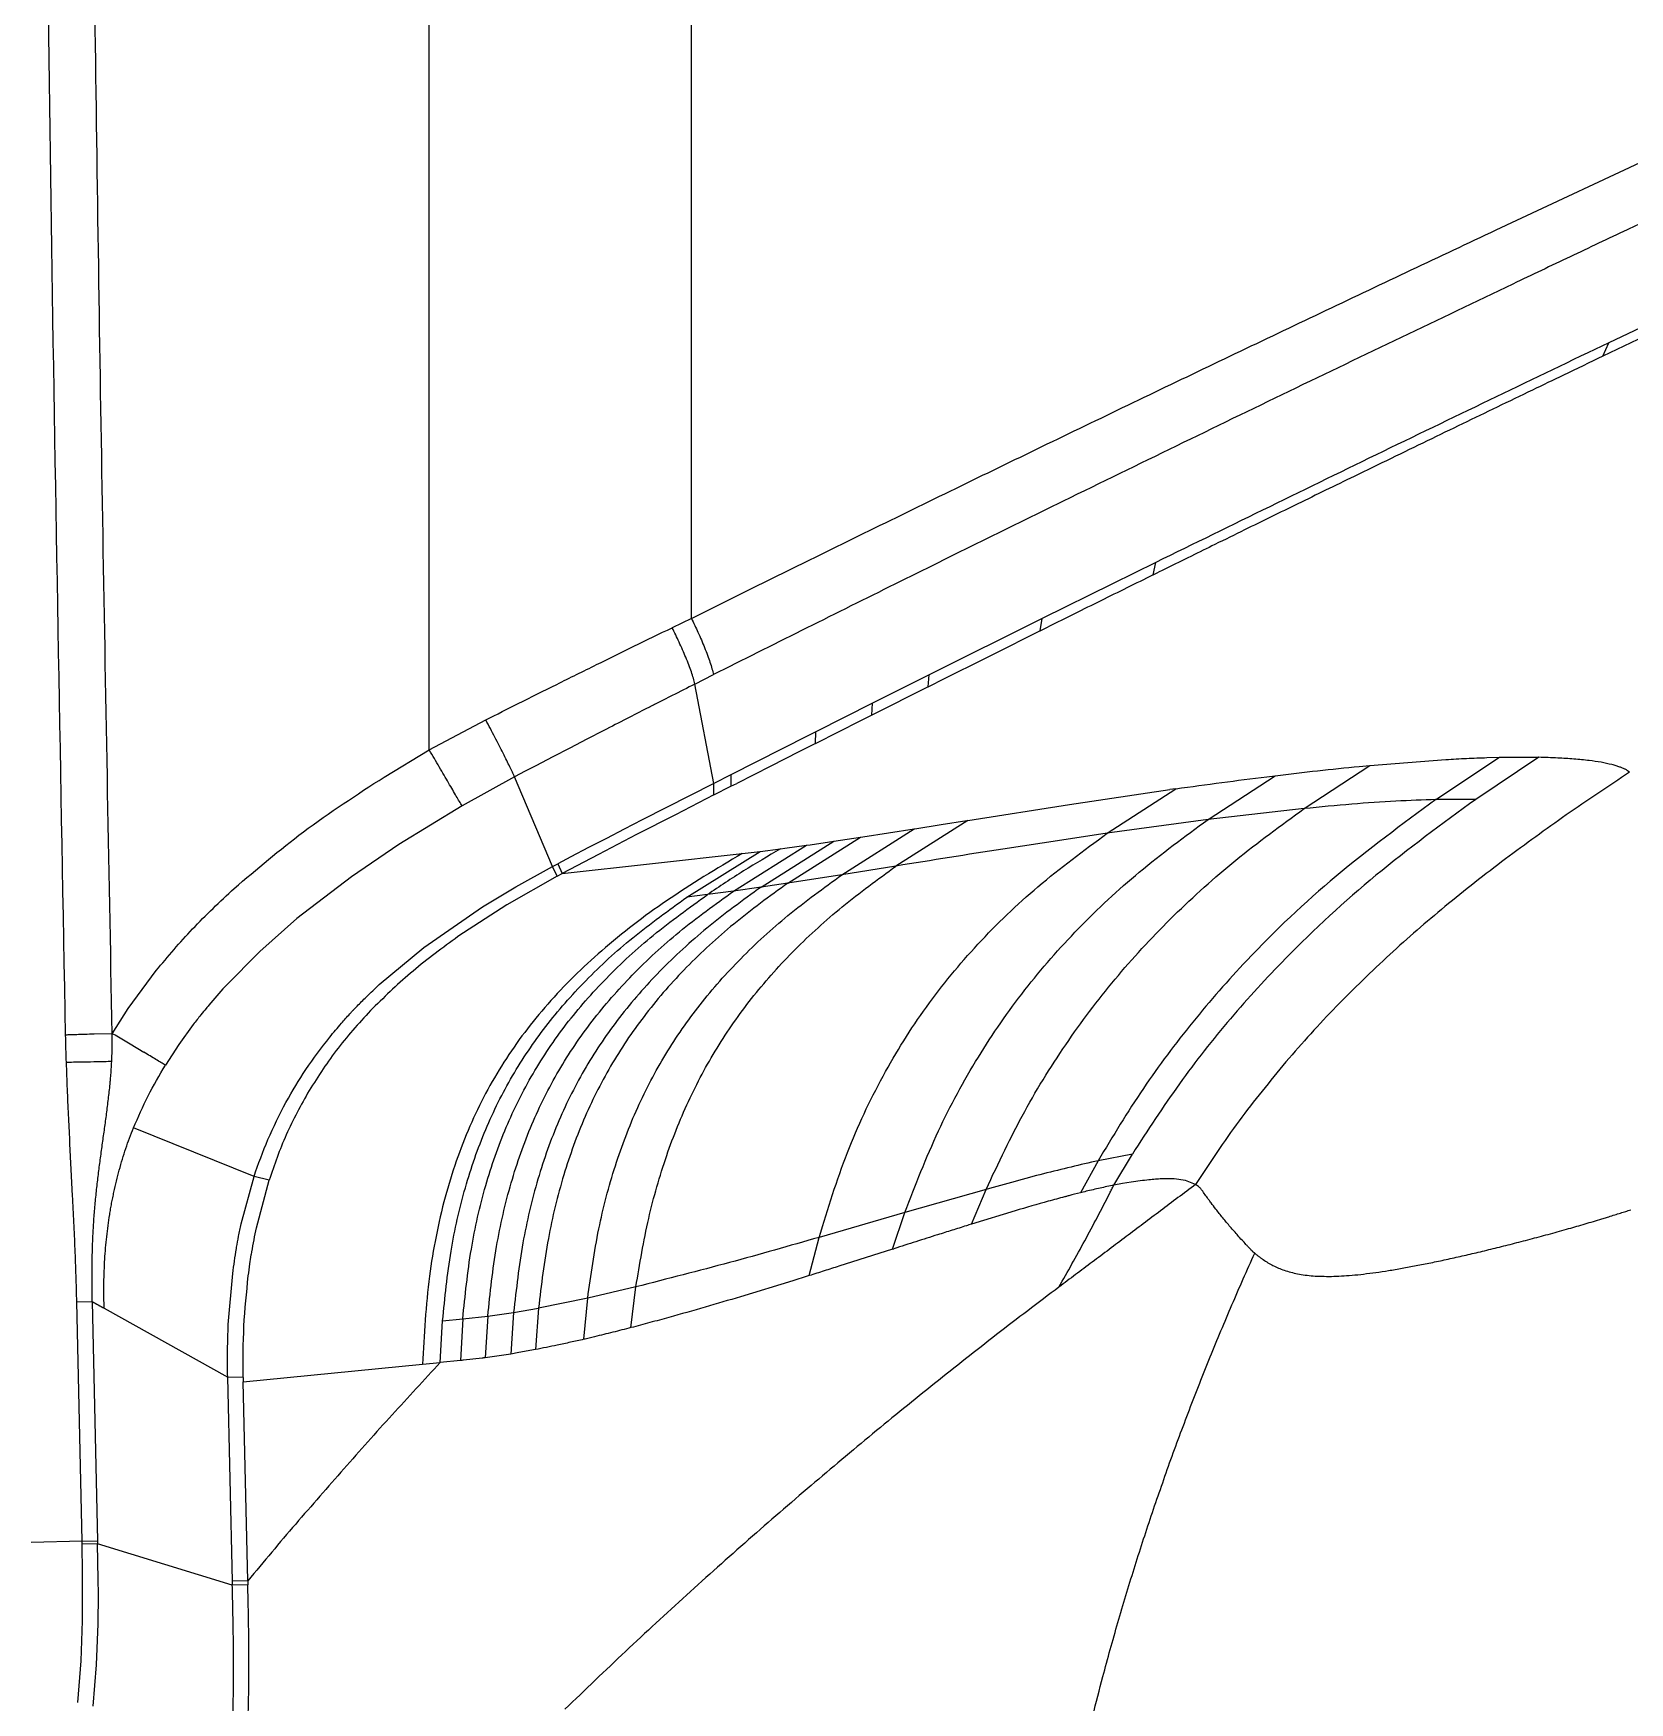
# Model space of a CAD drawing. Extents: x -51 to 27, y -13 to 136.
# Drawn here: x -44.68 to -38.61, y 31.91 to 38.26 of the extents above; entities that cross this region are included whole.
import ezdxf

# ---------------------------------------------------------------- set-up
doc = ezdxf.new("R2010")
doc.units = 0
doc.header["$MEASUREMENT"] = 0
doc.layers.add('GEOMETRY', color=2, linetype='Continuous', lineweight=25)

# ---------------------------------------------------------------- blocks, each defined once
blk = doc.blocks.new('2026 MONTERREY-BLOOM')
at = {"layer": 'GEOMETRY'}
for p, q in [((-31.4946, -48.1822), (-31.4946, -40.9534)), ((-30.4976, -47.6821), (-30.4976, -42.0821)), ((-27.4359, -46.2043), (-26.5785, -45.8033)), ((-26.1996, -46.2497), (-27.0071, -46.6337)), ((-26.2051, -46.2919), (-27.0296, -46.6849)), ((-27.0296, -46.6849), (-27.0071, -46.6337)), ((-30.2712, -47.5699), (-30.0464, -47.4591)), ((-28.7303, -47.4693), (-28.8954, -47.5507)), ((-28.7404, -47.5166), (-28.7303, -47.4693)), ((-28.8954, -47.5507), (-29.1631, -47.683)), ((-28.7404, -47.5166), (-28.72, -47.5065)), ((-30.4976, -47.6821), (-30.2712, -47.5699)), ((-30.4976, -47.6821), (-30.5707, -47.7175)), ((-29.163, -47.6832), (-29.5926, -47.8972)), ((-29.1703, -47.7294), (-29.163, -47.6832)), ((-29.1703, -47.7294), (-29.3525, -47.8202)), ((-29.1702, -47.7294), (-29.1401, -47.7144)), ((-29.3525, -47.8202), (-29.5665, -47.9272)), ((-30.4127, -48.3101), (-30.4841, -47.9318)), ((-30.484, -47.9318), (-30.4136, -47.8962)), ((-29.5927, -47.897), (-29.8083, -48.005)), ((-29.597, -47.9424), (-29.5927, -47.897)), ((-29.597, -47.9424), (-29.5665, -47.9272)), ((-29.8083, -48.005), (-30.0238, -48.1134)), ((-29.597, -47.9424), (-29.8111, -48.0499)), ((-29.8111, -48.0499), (-29.8083, -48.005)), ((-31.4946, -48.1822), (-31.2796, -48.068)), ((-29.8111, -48.0499), (-29.9825, -48.1364)), ((-30.8307, -48.1086), (-30.8954, -48.1419)), ((-30.054, -48.1286), (-30.3474, -48.2771)), ((-30.0238, -48.1134), (-30.054, -48.1286)), ((-30.0251, -48.1579), (-30.0238, -48.1134)), ((-31.6665, -48.2856), (-31.4946, -48.1822)), ((-30.9602, -48.1754), (-31.0248, -48.209)), ((-30.8954, -48.1419), (-30.9602, -48.1754)), ((-30.0886, -48.19), (-30.1954, -48.2441)), ((-30.0251, -48.1579), (-30.0886, -48.19)), ((-30.0251, -48.1579), (-29.9825, -48.1364)), ((-31.0895, -48.2427), (-31.1299, -48.2638)), ((-31.0248, -48.209), (-31.0895, -48.2427)), ((-30.1954, -48.2441), (-30.3249, -48.3099)), ((-28.1666, -48.4058), (-27.9167, -48.2415)), ((-27.9568, -48.2453), (-27.9167, -48.2415)), ((-27.9168, -48.2414), (-27.6271, -48.2189)), ((-27.6645, -48.3717), (-27.4224, -48.2106)), ((-27.2734, -48.2107), (-27.5131, -48.3706)), ((-27.4709, -48.2118), (-27.4224, -48.2106)), ((-27.4225, -48.2105), (-27.3227, -48.2099)), ((-27.3227, -48.2099), (-27.2734, -48.2107)), ((-31.1702, -48.2849), (-31.3702, -48.3958)), ((-31.1299, -48.2638), (-31.1702, -48.2849)), ((-31.0263, -48.6263), (-31.1702, -48.2849)), ((-30.4127, -48.3101), (-30.6845, -48.4489)), ((-30.3475, -48.277), (-30.4127, -48.3101)), ((-30.4115, -48.354), (-30.4127, -48.3101)), ((-30.4115, -48.354), (-30.3469, -48.321)), ((-30.3474, -48.2771), (-30.3469, -48.321)), ((-30.3469, -48.321), (-30.3249, -48.3099)), ((-28.5318, -48.4474), (-28.2763, -48.2807)), ((-28.3087, -48.2846), (-28.2763, -48.2807)), ((-30.4115, -48.354), (-30.5584, -48.429)), ((-29.0587, -48.39), (-28.6776, -48.3337)), ((-28.9156, -48.4997), (-28.6542, -48.3304)), ((-28.6542, -48.3304), (-28.6775, -48.3337)), ((-27.5131, -48.3706), (-27.6647, -48.3713)), ((-31.3702, -48.3958), (-31.6102, -48.5422)), ((-30.6845, -48.4489), (-30.7527, -48.4838)), ((-30.5584, -48.429), (-30.7058, -48.5048)), ((-29.4463, -48.4505), (-29.0587, -48.39)), ((-28.5318, -48.4474), (-28.9156, -48.4997)), ((-28.1666, -48.4058), (-28.5319, -48.4473)), ((-30.7058, -48.5048), (-30.8514, -48.5801)), ((-30.7527, -48.4838), (-30.8208, -48.5189)), ((-29.9248, -48.6571), (-29.6497, -48.4827)), ((-29.8535, -48.5144), (-29.8451, -48.5131)), ((-29.8451, -48.5131), (-29.6497, -48.4827)), ((-29.4463, -48.4506), (-29.7192, -48.6243)), ((-29.6497, -48.4827), (-29.6468, -48.4822)), ((-29.6468, -48.4822), (-29.5475, -48.4665)), ((-29.5475, -48.4665), (-29.4489, -48.451)), ((-29.4489, -48.451), (-29.4463, -48.4506)), ((-31.6102, -48.5422), (-31.791, -48.6649)), ((-30.8888, -48.5542), (-30.9565, -48.5895)), ((-30.8208, -48.5189), (-30.8888, -48.5542)), ((-30.6457, -48.6147), (-30.3048, -48.5769)), ((-30.5144, -48.7423), (-30.2364, -48.5688)), ((-30.3371, -48.7194), (-30.0593, -48.545)), ((-30.3048, -48.5769), (-30.2364, -48.5688)), ((-30.2364, -48.5688), (-30.1582, -48.5588)), ((-30.2325, -48.7044), (-29.955, -48.5298)), ((-30.1582, -48.5588), (-30.1422, -48.5566)), ((-30.1422, -48.5566), (-30.0593, -48.545)), ((-30.1304, -48.6891), (-29.8535, -48.5144)), ((-30.0593, -48.545), (-30.0453, -48.543)), ((-30.0453, -48.543), (-29.955, -48.5298)), ((-29.955, -48.5298), (-29.8535, -48.5144)), ((-31.165, -48.7031), (-31.0263, -48.6263)), ((-31.0263, -48.6263), (-31.0058, -48.6155)), ((-31.0079, -48.6623), (-31.0263, -48.6263)), ((-30.9565, -48.5895), (-31.0058, -48.6155)), ((-31.0058, -48.6155), (-30.9895, -48.6525)), ((-30.8514, -48.5801), (-30.9895, -48.6525)), ((-30.9895, -48.6524), (-30.6457, -48.6147)), ((-29.7192, -48.6243), (-29.9248, -48.6571)), ((-31.791, -48.6649), (-31.9982, -48.8242)), ((-31.2925, -48.7797), (-31.165, -48.7031)), ((-31.0079, -48.6623), (-31.1998, -48.7716)), ((-31.0079, -48.6623), (-30.9895, -48.6525)), ((-30.1304, -48.6891), (-30.2325, -48.7044)), ((-29.9248, -48.6571), (-30.1304, -48.6891)), ((-30.4362, -48.7326), (-30.5144, -48.7423)), ((-30.3371, -48.7194), (-30.4362, -48.7326)), ((-30.2325, -48.7044), (-30.3371, -48.7194)), ((-31.9982, -48.8242), (-32.1393, -48.9488)), ((-31.516, -48.9338), (-31.2925, -48.7797)), ((-31.1998, -48.7716), (-31.3855, -48.8926)), ((-32.1394, -48.9488), (-32.2718, -49.0829)), ((-31.6849, -49.075), (-31.516, -48.9338)), ((-32.6404, -49.1667), (-32.5339, -49.0221)), ((-32.7011, -49.2623), (-32.6404, -49.1667)), ((-32.7011, -49.2623), (-32.7695, -49.2639)), ((-32.7013, -49.3152), (-32.7011, -49.2623)), ((-32.7011, -49.2623), (-32.6961, -49.2636)), ((-32.6961, -49.2636), (-32.6904, -49.2668)), ((-32.6904, -49.2668), (-32.6332, -49.3011)), ((-32.3926, -49.2272), (-32.4476, -49.3031)), ((-32.7029, -49.3679), (-32.7013, -49.3152)), ((-32.6332, -49.3011), (-32.5807, -49.3325)), ((-32.4476, -49.3031), (-32.4988, -49.3816)), ((-32.8711, -49.4855), (-32.8755, -49.3714)), ((-32.1616, -49.8056), (-32.6202, -49.6204)), ((-32.8567, -49.7787), (-32.8617, -49.6809)), ((-28.8198, -49.7201), (-28.9501, -49.7453)), ((-28.8903, -49.8384), (-28.8198, -49.7201)), ((-32.8516, -49.879), (-32.8567, -49.7787)), ((-28.9501, -49.7453), (-29.0175, -49.8671)), ((-32.2104, -49.9859), (-32.1616, -49.8056)), ((-32.1045, -49.8197), (-32.1616, -49.8056)), ((-32.1525, -50.0005), (-32.1045, -49.8197)), ((-28.8577, -49.8324), (-28.8904, -49.8384)), ((-28.8242, -49.8269), (-28.8577, -49.8324)), ((-28.6613, -49.8148), (-28.708, -49.8145)), ((-28.6178, -49.8209), (-28.6613, -49.8148)), ((-28.5794, -49.8356), (-28.6178, -49.8209)), ((-29.3765, -49.8542), (-29.6854, -49.9425)), ((-29.4321, -49.9866), (-29.3765, -49.8542)), ((-29.6854, -49.9425), (-30.0117, -50.0368)), ((-29.7322, -50.0817), (-29.6854, -49.9425)), ((-29.266, -49.9359), (-29.4321, -49.9866)), ((-30.0491, -50.1823), (-30.0117, -50.0368)), ((-29.7322, -50.0817), (-29.9361, -50.1466)), ((-29.7322, -50.0817), (-29.7268, -50.08)), ((-32.2593, -50.3689), (-32.2426, -50.1741)), ((-30.7085, -50.2251), (-30.892, -50.2678)), ((-30.7273, -50.3804), (-30.7085, -50.2251)), ((-30.112, -50.2019), (-30.3101, -50.2626)), ((-32.836, -50.2826), (-32.7771, -50.2813)), ((-32.816, -51.1927), (-32.836, -50.2826)), ((-32.7771, -50.2813), (-32.757, -51.1914)), ((-30.892, -50.2678), (-31.079, -50.306)), ((-30.9069, -50.4247), (-30.892, -50.2678)), ((-32.7317, -50.3066), (-32.2618, -50.5686)), ((-31.4527, -50.513), (-31.4442, -50.3547)), ((-31.4442, -50.3547), (-31.3675, -50.3471)), ((-31.3675, -50.3471), (-31.3763, -50.5053)), ((-31.3674, -50.3471), (-31.2723, -50.3366)), ((-31.2723, -50.3366), (-31.2818, -50.4949)), ((-31.2723, -50.3366), (-31.1737, -50.3224)), ((-31.1737, -50.3224), (-31.1842, -50.4806)), ((-31.1737, -50.3224), (-31.079, -50.306)), ((-31.079, -50.306), (-31.0907, -50.4639)), ((-31.1842, -50.4806), (-31.2818, -50.4949)), ((-31.1534, -50.4754), (-31.1842, -50.4806)), ((-31.0907, -50.4639), (-31.1534, -50.4754)), ((-32.2026, -50.5864), (-31.5209, -50.5197)), ((-31.5209, -50.5197), (-31.4527, -50.513)), ((-31.3763, -50.5053), (-31.4527, -50.513)), ((-31.2937, -50.4964), (-31.3647, -50.5041)), ((-32.2619, -50.5686), (-32.2446, -51.3444)), ((-32.2029, -50.5703), (-32.2619, -50.5686)), ((-32.2029, -50.5703), (-32.2026, -50.5864)), ((-32.1857, -51.3431), (-32.2026, -50.5864)), ((-32.8159, -51.1927), (-33.0095, -51.1972)), ((-32.816, -51.1927), (-32.757, -51.1914)), ((-32.8156, -51.2044), (-32.8159, -51.1927)), ((-32.7567, -51.2031), (-32.8156, -51.2044)), ((-32.8148, -51.2402), (-32.8156, -51.2044)), ((-32.8141, -51.2761), (-32.8148, -51.2402)), ((-32.757, -51.1914), (-32.7567, -51.2031)), ((-32.7541, -51.3382), (-32.7567, -51.2031)), ((-32.8137, -51.4956), (-32.8141, -51.2761)), ((-32.7537, -51.3938), (-32.7541, -51.3382)), ((-32.1856, -51.3431), (-32.2445, -51.3444)), ((-32.2445, -51.3444), (-32.2442, -51.3595)), ((-32.1853, -51.3582), (-32.2442, -51.3595)), ((-32.1856, -51.3431), (-32.1853, -51.3582)), ((-32.7547, -51.5073), (-32.7537, -51.3938)), ((-32.8197, -51.6483), (-32.8137, -51.4956)), ((-32.7607, -51.663), (-32.7547, -51.5073)), ((-32.8324, -51.8067), (-32.8197, -51.6483)), ((-32.7732, -51.8206), (-32.7607, -51.663))]:
    blk.add_line(p, q, dxfattribs=at)
at = {"layer": 'GEOMETRY', "flags": 128}
blk.add_lwpolyline([(-32.2442, -51.3595), (-32.5004, -51.2813), (-32.7567, -51.2031)], dxfattribs=at)
at = {"layer": 'GEOMETRY'}
for points, knots in [([(-32.8783, -49.2672), (-32.8963, -48.2979), (-32.9322, -46.3738), (-32.9683, -43.5099), (-32.9917, -40.6906), (-32.9942, -38.8263), (-32.9954, -37.9016)], [0, 0, 0, 0, 0.25588, 0.507938, 0.755948, 1, 1, 1, 1]), ([(-19.8033, -75.3764), (-20.5726, -75.3487), (-22.1071, -75.2936), (-24.4102, -75.1858), (-26.4521, -75.0692), (-28.236, -74.9394), (-29.4096, -74.8337), (-30.2308, -74.7488), (-30.6969, -74.6957), (-31.1616, -74.645), (-31.6218, -74.5543), (-32.0883, -74.4187), (-32.5518, -74.2366), (-33.0066, -74.006), (-33.4377, -73.7331), (-33.8408, -73.4206), (-34.2125, -73.0713), (-34.5493, -72.6882), (-34.8482, -72.2749), (-35.1066, -71.8351), (-35.3065, -71.4059), (-35.4568, -70.9961), (-35.566, -70.6114), (-35.6464, -70.2238), (-35.6951, -69.8245), (-35.7408, -69.4226), (-35.8384, -68.5165), (-35.959, -67.1829), (-36.0842, -65.4161), (-36.1971, -63.4626), (-36.3013, -61.258), (-36.3943, -58.796), (-36.4684, -56.328), (-36.5267, -53.8502), (-36.5772, -51.0384), (-36.6156, -47.8954), (-36.6375, -44.5611), (-36.6425, -42.225), (-36.643, -40.8865), (-36.6431, -40.4064), (-36.643, -39.9263), (-36.6428, -39.4525), (-36.6428, -39.1387), (-36.6427, -38.9849)], [0, 0, 0, 0, 0.0467709, 0.0932958, 0.1400933, 0.1710351, 0.2019709, 0.2116866, 0.2211975, 0.2304811, 0.2400742, 0.2496538, 0.2599664, 0.2702825, 0.2805986, 0.2909143, 0.3012298, 0.311545, 0.3218607, 0.3321766, 0.3424925, 0.3505825, 0.3586781, 0.3667695, 0.3746051, 0.3831066, 0.3913525, 0.429977, 0.4644608, 0.4989699, 0.5488683, 0.598565, 0.6486664, 0.6988989, 0.7491594, 0.8195402, 0.8898842, 0.9517621, 0.9614858, 0.9712096, 0.9809334, 0.9906576, 1, 1, 1, 1]), ([(-32.7011, -49.2623), (-32.7135, -48.6096), (-32.738, -47.3158), (-32.7675, -45.3923), (-32.782, -44.1215), (-32.7892, -43.4919)], [0, 0, 0, 0, 0.339357, 0.672689, 1, 1, 1, 1]), ([(-26.5897, -46.0395), (-26.6476, -46.0667), (-26.7633, -46.1213), (-26.8795, -46.1763), (-26.9376, -46.2038)], [0, 0, 0, 0, 0.5000233, 1, 1, 1, 1]), ([(-28.0825, -46.51), (-27.9743, -46.4587), (-27.7582, -46.3561), (-27.5433, -46.2549), (-27.4359, -46.2043)], [0, 0, 0, 0, 0.500174, 1, 1, 1, 1]), ([(-26.9376, -46.2038), (-27.0098, -46.238), (-27.1543, -46.3065), (-27.2995, -46.3756), (-27.3721, -46.4102)], [0, 0, 0, 0, 0.500015, 1, 1, 1, 1]), ([(-27.3721, -46.4102), (-27.6554, -46.5456), (-28.222, -46.8163), (-28.7961, -47.0964), (-29.083, -47.2364)], [0, 0, 0, 0, 0.5001056, 1, 1, 1, 1]), ([(-28.7343, -46.8214), (-28.6254, -46.7692), (-28.4076, -46.6647), (-28.1908, -46.5615), (-28.0825, -46.51)], [0, 0, 0, 0, 0.500065, 1, 1, 1, 1]), ([(-27.0071, -46.6337), (-27.2925, -46.7706), (-27.8622, -47.0439), (-28.4413, -47.3277), (-28.7303, -47.4693)], [0, 0, 0, 0, 0.500951, 1, 1, 1, 1]), ([(-27.0296, -46.6849), (-27.0796, -46.7089), (-27.1688, -46.7518), (-27.3029, -46.8162), (-27.4308, -46.8778), (-27.5641, -46.9422), (-27.6985, -47.0073), (-27.8362, -47.0741), (-27.9651, -47.1368), (-28.0833, -47.1943), (-28.1885, -47.2456), (-28.2913, -47.2959), (-28.3966, -47.3475), (-28.4977, -47.3972), (-28.6069, -47.4508), (-28.6784, -47.486), (-28.72, -47.5065)], [0, 0, 0, 0, 0.089625, 0.160159, 0.240056, 0.318124, 0.397767, 0.479315, 0.562619, 0.626446, 0.688458, 0.748656, 0.807893, 0.874207, 0.926726, 1, 1, 1, 1]), ([(-30.0464, -47.4591), (-29.8272, -47.3516), (-29.3885, -47.1365), (-28.9524, -46.9265), (-28.7343, -46.8214)], [0, 0, 0, 0, 0.499731, 1, 1, 1, 1]), ([(-29.083, -47.2364), (-29.3033, -47.3446), (-29.7458, -47.562), (-30.1904, -47.7845), (-30.4136, -47.8962)], [0, 0, 0, 0, 0.497902, 1, 1, 1, 1]), ([(-28.7404, -47.5166), (-28.8069, -47.5494), (-28.94, -47.6151), (-29.0734, -47.6813), (-29.1401, -47.7144)], [0, 0, 0, 0, 0.499999, 1, 1, 1, 1]), ([(-30.4976, -47.6821), (-30.489, -47.6999), (-30.4707, -47.738), (-30.446, -47.7957), (-30.424, -47.8538), (-30.4172, -47.8816), (-30.4136, -47.8962)], [0, 0, 0, 0, 0.206162, 0.441588, 0.706221, 1, 1, 1, 1]), ([(-31.2796, -48.068), (-31.2384, -48.0473), (-31.1486, -48.002), (-31.0081, -47.9321), (-30.8614, -47.8596), (-30.7149, -47.7877), (-30.6191, -47.7411), (-30.5707, -47.7175)], [0, 0, 0, 0, 0.1745548, 0.3804133, 0.5940394, 0.7949924, 1, 1, 1, 1]), ([(-30.484, -47.9318), (-30.4878, -47.9176), (-30.495, -47.8904), (-30.5173, -47.8331), (-30.5427, -47.7749), (-30.5617, -47.7359), (-30.5707, -47.7175)], [0, 0, 0, 0, 0.287245, 0.54969, 0.787288, 1, 1, 1, 1]), ([(-30.4841, -47.9318), (-30.5129, -47.9464), (-30.5626, -47.9717), (-30.618, -47.9998), (-30.6462, -48.0141), (-30.6538, -48.018), (-30.6562, -48.0192), (-30.6599, -48.0211), (-30.6891, -48.036), (-30.7469, -48.0656), (-30.8018, -48.0938), (-30.8307, -48.1086)], [0, 0, 0, 0, 0.25, 0.430991, 0.479493, 0.493246, 0.497498, 0.5, 0.525195, 0.75, 1, 1, 1, 1]), ([(-31.1702, -48.285), (-31.1757, -48.2732), (-31.1867, -48.2496), (-31.2132, -48.1964), (-31.2446, -48.1349), (-31.268, -48.0903), (-31.2796, -48.068)], [0, 0, 0, 0, 0.250004, 0.499999, 0.75001, 1, 1, 1, 1]), ([(-31.3702, -48.3958), (-31.3768, -48.3844), (-31.3901, -48.3616), (-31.4206, -48.3093), (-31.456, -48.2484), (-31.4817, -48.2042), (-31.4946, -48.1822)], [0, 0, 0, 0, 0.2500011, 0.4999995, 0.7500046, 1, 1, 1, 1]), ([(-28.2763, -48.2806), (-28.2222, -48.2741), (-28.1138, -48.2611), (-28.0092, -48.2506), (-27.9568, -48.2453)], [0, 0, 0, 0, 0.5, 1, 1, 1, 1]), ([(-27.6271, -48.2189), (-27.6007, -48.2174), (-27.5477, -48.2145), (-27.4965, -48.2127), (-27.4709, -48.2118)], [0, 0, 0, 0, 0.5, 1, 1, 1, 1]), ([(-27.2014, -48.2133), (-27.2134, -48.2127), (-27.2371, -48.2116), (-27.2614, -48.211), (-27.2734, -48.2106)], [0, 0, 0, 0, 0.5060397, 1, 1, 1, 1]), ([(-27.0813, -48.2231), (-27.1006, -48.221), (-27.1393, -48.2168), (-27.1807, -48.2145), (-27.2014, -48.2133)], [0, 0, 0, 0, 0.4991342, 1, 1, 1, 1]), ([(-26.9949, -48.2385), (-27.0085, -48.2354), (-27.0357, -48.2291), (-27.0661, -48.2251), (-27.0813, -48.2231)], [0, 0, 0, 0, 0.500092, 1, 1, 1, 1]), ([(-26.9648, -48.2476), (-26.9697, -48.246), (-26.9793, -48.2426), (-26.9897, -48.2399), (-26.9949, -48.2385)], [0, 0, 0, 0, 0.50002, 1, 1, 1, 1]), ([(-26.9278, -48.2671), (-26.9332, -48.2633), (-26.9395, -48.2588), (-26.9489, -48.2541), (-26.9556, -48.2511), (-26.9613, -48.249), (-26.9648, -48.2476)], [0, 0, 0, 0, 0.499994, 0.591607, 0.749999, 1, 1, 1, 1]), ([(-32.2373, -48.7097), (-32.1508, -48.6361), (-31.97, -48.482), (-31.7706, -48.353), (-31.6665, -48.2856)], [0, 0, 0, 0, 0.478098, 1, 1, 1, 1]), ([(-28.6542, -48.3304), (-28.5958, -48.3223), (-28.4791, -48.306), (-28.3655, -48.2918), (-28.3087, -48.2846)], [0, 0, 0, 0, 0.499988, 1, 1, 1, 1]), ([(-26.9278, -48.2671), (-27.0086, -48.3208), (-27.1687, -48.4271), (-27.3236, -48.5409), (-27.4004, -48.5974)], [0, 0, 0, 0, 0.504576, 1, 1, 1, 1]), ([(-27.6647, -48.3714), (-27.7934, -48.466), (-28.0477, -48.6527), (-28.353, -48.9418), (-28.5934, -49.2162), (-28.784, -49.4701), (-28.8943, -49.6527), (-28.9501, -49.7453)], [0, 0, 0, 0, 0.252611, 0.498845, 0.662789, 0.829073, 1, 1, 1, 1]), ([(-27.5132, -48.3706), (-27.6416, -48.4645), (-27.8958, -48.6503), (-28.2041, -48.9346), (-28.4498, -49.2035), (-28.6462, -49.4515), (-28.7615, -49.6298), (-28.8198, -49.72)], [0, 0, 0, 0, 0.252352, 0.49913, 0.663412, 0.829689, 1, 1, 1, 1]), ([(-27.6645, -48.3717), (-27.7149, -48.3733), (-27.8184, -48.3767), (-27.9861, -48.3883), (-28.1055, -48.3998), (-28.1666, -48.4057)], [0, 0, 0, 0, 0.316888, 0.650196, 1, 1, 1, 1]), ([(-29.6854, -49.9425), (-29.645, -49.838), (-29.5662, -49.6343), (-29.4119, -49.3506), (-29.2336, -49.0923), (-29.0273, -48.8572), (-28.7937, -48.6398), (-28.6204, -48.5123), (-28.5319, -48.4473)], [0, 0, 0, 0, 0.174904, 0.341175, 0.502833, 0.663966, 0.828497, 1, 1, 1, 1]), ([(-29.3765, -49.8542), (-29.3294, -49.7544), (-29.2371, -49.5586), (-29.0672, -49.2865), (-28.8772, -49.037), (-28.6636, -48.8084), (-28.4272, -48.5959), (-28.2545, -48.4698), (-28.1667, -48.4056)], [0, 0, 0, 0, 0.173157, 0.339424, 0.502078, 0.664376, 0.829411, 1, 1, 1, 1]), ([(-30.0117, -50.0368), (-29.9782, -49.9282), (-29.9133, -49.7175), (-29.7754, -49.4233), (-29.6091, -49.157), (-29.4101, -48.9159), (-29.179, -48.6941), (-29.0049, -48.5656), (-28.9156, -48.4997)], [0, 0, 0, 0, 0.176757, 0.343026, 0.503609, 0.663491, 0.827499, 1, 1, 1, 1]), ([(-28.9156, -48.4997), (-29.0472, -48.5194), (-29.3103, -48.5587), (-29.5829, -48.6025), (-29.7191, -48.6244)], [0, 0, 0, 0, 0.500087, 1, 1, 1, 1]), ([(-30.3048, -48.5769), (-30.4019, -48.6349), (-30.5876, -48.746), (-30.8367, -48.937), (-31.0465, -49.1417), (-31.2168, -49.3663), (-31.3487, -49.6143), (-31.4426, -49.8891), (-31.5026, -50.194), (-31.5146, -50.4077), (-31.5209, -50.5197)], [0, 0, 0, 0, 0.140497, 0.268682, 0.38778, 0.501786, 0.615322, 0.733238, 0.860129, 1, 1, 1, 1]), ([(-30.1582, -48.5588), (-30.2054, -48.5864), (-30.2996, -48.6416), (-30.3907, -48.7023), (-30.4362, -48.7326)], [0, 0, 0, 0, 0.499998, 1, 1, 1, 1]), ([(-30.7085, -50.2251), (-30.694, -50.138), (-30.6659, -49.9692), (-30.5966, -49.7283), (-30.5076, -49.5065), (-30.3961, -49.3022), (-30.262, -49.1132), (-30.1041, -48.9379), (-29.923, -48.7728), (-29.7883, -48.6748), (-29.7191, -48.6244)], [0, 0, 0, 0, 0.13679, 0.264817, 0.386623, 0.504983, 0.622782, 0.742853, 0.867821, 1, 1, 1, 1]), ([(-27.4004, -48.5974), (-27.4394, -48.627), (-27.5172, -48.6861), (-27.5929, -48.7478), (-27.6306, -48.7786)], [0, 0, 0, 0, 0.501554, 1, 1, 1, 1]), ([(-30.1303, -48.6892), (-30.2, -48.7398), (-30.3353, -48.838), (-30.5162, -49.004), (-30.6718, -49.1806), (-30.8019, -49.3713), (-30.9073, -49.578), (-30.9884, -49.8025), (-31.0479, -50.0469), (-31.0684, -50.2176), (-31.079, -50.306)], [0, 0, 0, 0, 0.1329005, 0.2578678, 0.3774267, 0.4944735, 0.6121516, 0.7336548, 0.8620229, 1, 1, 1, 1]), ([(-30.892, -50.2678), (-30.8796, -50.1799), (-30.8558, -50.01), (-30.7919, -49.767), (-30.7072, -49.5436), (-30.599, -49.3379), (-30.467, -49.1478), (-30.3104, -48.9717), (-30.1293, -48.806), (-29.9943, -48.7078), (-29.9248, -48.6572)], [0, 0, 0, 0, 0.137435, 0.265644, 0.387281, 0.505268, 0.622657, 0.742452, 0.867423, 1, 1, 1, 1]), ([(-32.5338, -49.0221), (-32.4887, -48.9684), (-32.3962, -48.8582), (-32.2911, -48.76), (-32.2373, -48.7097)], [0, 0, 0, 0, 0.487951, 1, 1, 1, 1]), ([(-31.4441, -50.3547), (-31.4352, -50.2662), (-31.4181, -50.0957), (-31.363, -49.8512), (-31.2854, -49.6269), (-31.1826, -49.4208), (-31.0544, -49.2307), (-30.8999, -49.055), (-30.7194, -48.89), (-30.5841, -48.7927), (-30.5143, -48.7425)], [0, 0, 0, 0, 0.138565, 0.267072, 0.388383, 0.505688, 0.622349, 0.741671, 0.866682, 1, 1, 1, 1]), ([(-31.3674, -50.3471), (-31.3584, -50.2586), (-31.3409, -50.0879), (-31.2854, -49.8433), (-31.2075, -49.6187), (-31.1045, -49.4123), (-30.9762, -49.222), (-30.8216, -49.046), (-30.6411, -48.8806), (-30.5059, -48.7831), (-30.4361, -48.7327)], [0, 0, 0, 0, 0.138495, 0.266996, 0.388344, 0.505705, 0.622415, 0.74176, 0.866751, 1, 1, 1, 1]), ([(-31.2723, -50.3366), (-31.2629, -50.248), (-31.2447, -50.0772), (-31.1883, -49.8324), (-31.1097, -49.6075), (-31.0062, -49.4008), (-30.8775, -49.2101), (-30.7227, -49.0336), (-30.5422, -48.8678), (-30.4069, -48.77), (-30.3371, -48.7195)], [0, 0, 0, 0, 0.138374, 0.266856, 0.388256, 0.505704, 0.622497, 0.741885, 0.866855, 1, 1, 1, 1]), ([(-30.2324, -48.7045), (-30.3022, -48.7551), (-30.4375, -48.8531), (-30.6182, -49.0192), (-30.7734, -49.1958), (-30.9027, -49.3866), (-31.0071, -49.5934), (-31.0868, -49.8182), (-31.1446, -50.063), (-31.1638, -50.2339), (-31.1737, -50.3224)], [0, 0, 0, 0, 0.133029, 0.257994, 0.377457, 0.494366, 0.611921, 0.733372, 0.861805, 1, 1, 1, 1]), ([(-27.6306, -48.7786), (-27.6662, -48.8083), (-27.7372, -48.8676), (-27.8059, -48.9296), (-27.8402, -48.9605)], [0, 0, 0, 0, 0.500775, 1, 1, 1, 1]), ([(-31.3855, -48.8926), (-31.4436, -48.935), (-31.558, -49.0183), (-31.6596, -49.1167), (-31.7096, -49.165)], [0, 0, 0, 0, 0.50835, 1, 1, 1, 1]), ([(-27.8402, -48.9605), (-27.9091, -49.0254), (-28.0472, -49.1553), (-28.1727, -49.2976), (-28.2355, -49.3689)], [0, 0, 0, 0, 0.498825, 1, 1, 1, 1]), ([(-32.2718, -49.0829), (-32.2927, -49.1063), (-32.3171, -49.1337), (-32.3472, -49.1699), (-32.367, -49.1942), (-32.383, -49.2148), (-32.3926, -49.2272)], [0, 0, 0, 0, 0.499986, 0.584318, 0.749995, 1, 1, 1, 1]), ([(-31.8734, -49.275), (-31.8587, -49.2574), (-31.8339, -49.2276), (-31.8049, -49.1953), (-31.7893, -49.1785), (-31.784, -49.1728), (-31.7778, -49.1662), (-31.7619, -49.1497), (-31.7302, -49.1176), (-31.7016, -49.0907), (-31.6849, -49.075)], [0, 0, 0, 0, 0.249995, 0.422907, 0.473492, 0.500001, 0.508079, 0.571853, 0.750005, 1, 1, 1, 1]), ([(-31.7096, -49.165), (-31.7553, -49.2144), (-31.8453, -49.3117), (-31.9167, -49.4234), (-31.9519, -49.4785)], [0, 0, 0, 0, 0.50704, 1, 1, 1, 1]), ([(-32.7695, -49.2639), (-32.7817, -49.2642), (-32.8061, -49.2649), (-32.8369, -49.2658), (-32.8624, -49.2666), (-32.873, -49.267), (-32.8783, -49.2672)], [0, 0, 0, 0, 0.250218, 0.500225, 0.750109, 1, 1, 1, 1]), ([(-32.0399, -49.5232), (-32.0155, -49.4807), (-31.9656, -49.3942), (-31.9045, -49.3153), (-31.8734, -49.275)], [0, 0, 0, 0, 0.4902493, 1, 1, 1, 1]), ([(-32.4988, -49.3816), (-32.51, -49.3749), (-32.5323, -49.3616), (-32.5646, -49.3422), (-32.5807, -49.3325)], [0, 0, 0, 0, 0.500003, 1, 1, 1, 1]), ([(-32.7029, -49.3679), (-32.7215, -49.3685), (-32.7588, -49.3695), (-32.8092, -49.3704), (-32.8517, -49.371), (-32.8675, -49.3713), (-32.8755, -49.3714)], [0, 0, 0, 0, 0.253467, 0.504725, 0.751735, 1, 1, 1, 1]), ([(-32.7122, -49.4821), (-32.7112, -49.4726), (-32.7096, -49.4569), (-32.7078, -49.4379), (-32.7054, -49.4093), (-32.704, -49.387), (-32.7029, -49.3679)], [0, 0, 0, 0, 0.250003, 0.415058, 0.500008, 1, 1, 1, 1]), ([(-32.6202, -49.6204), (-32.6023, -49.5794), (-32.5666, -49.4974), (-32.5214, -49.4202), (-32.4988, -49.3816)], [0, 0, 0, 0, 0.5, 1, 1, 1, 1]), ([(-28.2355, -49.3689), (-28.2963, -49.4428), (-28.4192, -49.5923), (-28.5256, -49.7539), (-28.5794, -49.8356)], [0, 0, 0, 0, 0.494339, 1, 1, 1, 1]), ([(-32.7261, -49.5948), (-32.7237, -49.5761), (-32.719, -49.5385), (-32.7144, -49.5009), (-32.7122, -49.4821)], [0, 0, 0, 0, 0.500029, 1, 1, 1, 1]), ([(-32.1616, -49.8056), (-32.1449, -49.7581), (-32.111, -49.6611), (-32.064, -49.5698), (-32.0399, -49.5232)], [0, 0, 0, 0, 0.489778, 1, 1, 1, 1]), ([(-31.9519, -49.4785), (-31.9826, -49.5338), (-32.0432, -49.6432), (-32.0843, -49.7613), (-32.1045, -49.8197)], [0, 0, 0, 0, 0.506199, 1, 1, 1, 1]), ([(-32.7417, -49.7063), (-32.7391, -49.6877), (-32.734, -49.6505), (-32.7287, -49.6134), (-32.7261, -49.5948)], [0, 0, 0, 0, 0.499956, 1, 1, 1, 1]), ([(-32.7563, -49.819), (-32.754, -49.8001), (-32.7494, -49.7625), (-32.7443, -49.725), (-32.7417, -49.7063)], [0, 0, 0, 0, 0.501302, 1, 1, 1, 1]), ([(-28.9501, -49.7453), (-29.0184, -49.7611), (-29.1548, -49.7928), (-29.3027, -49.8338), (-29.3765, -49.8542)], [0, 0, 0, 0, 0.500942, 1, 1, 1, 1]), ([(-32.7681, -49.9355), (-32.7664, -49.9158), (-32.763, -49.8769), (-32.7585, -49.8381), (-32.7563, -49.819)], [0, 0, 0, 0, 0.506084, 1, 1, 1, 1]), ([(-28.8904, -49.8384), (-28.899, -49.8402), (-28.9163, -49.8439), (-28.9337, -49.8475), (-28.9424, -49.8493)], [0, 0, 0, 0, 0.499846, 1, 1, 1, 1]), ([(-28.9056, -49.8693), (-28.9031, -49.8642), (-28.898, -49.8539), (-28.8929, -49.8436), (-28.8904, -49.8384)], [0, 0, 0, 0, 0.49976, 1, 1, 1, 1]), ([(-28.5794, -49.8356), (-28.6239, -49.8691), (-28.713, -49.9361), (-28.7999, -50.0014), (-28.8434, -50.0341)], [0, 0, 0, 0, 0.500087, 1, 1, 1, 1]), ([(-28.7566, -49.8181), (-28.7677, -49.8193), (-28.7899, -49.8217), (-28.8128, -49.8251), (-28.8242, -49.8269)], [0, 0, 0, 0, 0.5, 1, 1, 1, 1]), ([(-28.708, -49.8145), (-28.716, -49.8149), (-28.732, -49.8157), (-28.7484, -49.8173), (-28.7566, -49.8181)], [0, 0, 0, 0, 0.50195, 1, 1, 1, 1]), ([(-28.5579, -49.8537), (-28.559, -49.8526), (-28.5611, -49.8503), (-28.5633, -49.848), (-28.5643, -49.8469)], [0, 0, 0, 0, 0.500066, 1, 1, 1, 1]), ([(-32.7107, -49.9503), (-32.7095, -49.9431), (-32.7071, -49.9288), (-32.7045, -49.9144), (-32.7032, -49.9073)], [0, 0, 0, 0, 0.500595, 1, 1, 1, 1]), ([(-32.7032, -49.9073), (-32.7018, -49.9002), (-32.699, -49.8859), (-32.6961, -49.8718), (-32.6946, -49.8647)], [0, 0, 0, 0, 0.501082, 1, 1, 1, 1]), ([(-29.0175, -49.8671), (-29.0321, -49.8709), (-29.0506, -49.8757), (-29.0704, -49.8809), (-29.0757, -49.8823), (-29.0774, -49.8827), (-29.0982, -49.8881), (-29.1598, -49.9047), (-29.2236, -49.9234), (-29.2661, -49.9359)], [0, 0, 0, 0, 0.181718, 0.230053, 0.243576, 0.247675, 0.25, 0.5, 1, 1, 1, 1]), ([(-29.099, -50.2259), (-29.0659, -50.1673), (-28.9995, -50.0496), (-28.937, -49.9296), (-28.9056, -49.8693)], [0, 0, 0, 0, 0.498103, 1, 1, 1, 1]), ([(-28.9956, -49.8617), (-28.9992, -49.8626), (-29.0065, -49.8644), (-29.0138, -49.8662), (-29.0175, -49.8671)], [0, 0, 0, 0, 0.499933, 1, 1, 1, 1]), ([(-28.9424, -49.8493), (-28.9512, -49.8514), (-28.9689, -49.8555), (-28.9867, -49.8596), (-28.9956, -49.8617)], [0, 0, 0, 0, 0.4998381, 1, 1, 1, 1]), ([(-28.552, -49.8616), (-28.553, -49.8603), (-28.555, -49.8577), (-28.5569, -49.8551), (-28.5579, -49.8537)], [0, 0, 0, 0, 0.500071, 1, 1, 1, 1]), ([(-28.5278, -49.8954), (-28.5318, -49.8898), (-28.54, -49.8785), (-28.548, -49.8673), (-28.552, -49.8616)], [0, 0, 0, 0, 0.492574, 1, 1, 1, 1]), ([(-28.4753, -49.9631), (-28.4844, -49.9518), (-28.4998, -49.9326), (-28.516, -49.9113), (-28.5244, -49.9), (-28.5269, -49.8966), (-28.5278, -49.8954)], [0, 0, 0, 0, 0.5, 0.847779, 0.948298, 1, 1, 1, 1]), ([(-32.7753, -50.0525), (-32.7745, -50.0334), (-32.7728, -49.9943), (-32.7697, -49.9554), (-32.7681, -49.9355)], [0, 0, 0, 0, 0.491066, 1, 1, 1, 1]), ([(-27.0417, -49.969), (-27.0359, -49.9672), (-27.0244, -49.9636), (-27.0129, -49.9601), (-27.0071, -49.9584)], [0, 0, 0, 0, 0.499819, 1, 1, 1, 1]), ([(-27.0071, -49.9584), (-26.9996, -49.956), (-26.9847, -49.9512), (-26.9697, -49.9465), (-26.9621, -49.9442)], [0, 0, 0, 0, 0.49975, 1, 1, 1, 1]), ([(-26.9621, -49.9442), (-26.9557, -49.9422), (-26.9429, -49.9381), (-26.9299, -49.9341), (-26.9235, -49.9321)], [0, 0, 0, 0, 0.499765, 1, 1, 1, 1]), ([(-32.2426, -50.1741), (-32.2383, -50.1426), (-32.2338, -50.1094), (-32.2257, -50.0623), (-32.2199, -50.031), (-32.2137, -50.0015), (-32.2104, -49.9859)], [0, 0, 0, 0, 0.499999, 0.526707, 0.75, 1, 1, 1, 1]), ([(-32.1833, -50.1834), (-32.1813, -50.1681), (-32.1778, -50.1415), (-32.1732, -50.1121), (-32.1708, -50.0972), (-32.1701, -50.0932), (-32.1699, -50.0921), (-32.1647, -50.0613), (-32.1586, -50.0308), (-32.1525, -50.0005)], [0, 0, 0, 0, 0.250031, 0.433469, 0.481318, 0.494313, 0.49808, 0.500029, 1, 1, 1, 1]), ([(-30.0117, -50.0368), (-30.1242, -50.0691), (-30.3492, -50.1336), (-30.5887, -50.1946), (-30.7085, -50.2251)], [0, 0, 0, 0, 0.500058, 1, 1, 1, 1]), ([(-29.5609, -50.0271), (-29.5883, -50.0358), (-29.643, -50.0533), (-29.6988, -50.071), (-29.7268, -50.0799)], [0, 0, 0, 0, 0.4995248, 1, 1, 1, 1]), ([(-29.4513, -49.9926), (-29.4694, -49.9984), (-29.5057, -50.01), (-29.5425, -50.0214), (-29.5609, -50.0271)], [0, 0, 0, 0, 0.497737, 1, 1, 1, 1]), ([(-29.4322, -49.9866), (-29.4354, -49.9876), (-29.4417, -49.9896), (-29.4481, -49.9916), (-29.4513, -49.9926)], [0, 0, 0, 0, 0.4999436, 1, 1, 1, 1]), ([(-28.8434, -50.0341), (-28.865, -50.0503), (-28.9082, -50.0828), (-28.9509, -50.1148), (-28.9722, -50.1309)], [0, 0, 0, 0, 0.5000261, 1, 1, 1, 1]), ([(-28.3874, -50.0638), (-28.3924, -50.0583), (-28.4028, -50.0471), (-28.4128, -50.036), (-28.4179, -50.0303)], [0, 0, 0, 0, 0.49212, 1, 1, 1, 1]), ([(-32.836, -50.2826), (-32.8368, -50.2493), (-32.8384, -50.1825), (-32.841, -50.1158), (-32.8423, -50.0823)], [0, 0, 0, 0, 0.49806, 1, 1, 1, 1]), ([(-32.7777, -50.167), (-32.7776, -50.1478), (-32.7772, -50.1096), (-32.776, -50.0715), (-32.7753, -50.0525)], [0, 0, 0, 0, 0.502712, 1, 1, 1, 1]), ([(-28.5236, -50.4917), (-28.4963, -50.4254), (-28.4418, -50.293), (-28.3835, -50.1624), (-28.3543, -50.0972)], [0, 0, 0, 0, 0.500128, 1, 1, 1, 1]), ([(-28.3714, -50.0808), (-28.3741, -50.0779), (-28.3794, -50.0723), (-28.3847, -50.0666), (-28.3874, -50.0638)], [0, 0, 0, 0, 0.499852, 1, 1, 1, 1]), ([(-28.3632, -50.0894), (-28.3646, -50.0879), (-28.3674, -50.0851), (-28.3701, -50.0822), (-28.3714, -50.0808)], [0, 0, 0, 0, 0.499982, 1, 1, 1, 1]), ([(-28.3589, -50.0936), (-28.3596, -50.0929), (-28.3611, -50.0915), (-28.3625, -50.0901), (-28.3632, -50.0894)], [0, 0, 0, 0, 0.499998, 1, 1, 1, 1]), ([(-28.3543, -50.0972), (-28.3551, -50.0966), (-28.3566, -50.0954), (-28.3581, -50.0942), (-28.3589, -50.0936)], [0, 0, 0, 0, 0.500005, 1, 1, 1, 1]), ([(-28.3543, -50.0972), (-28.3517, -50.0992), (-28.3464, -50.1034), (-28.3411, -50.1076), (-28.3384, -50.1097)], [0, 0, 0, 0, 0.500172, 1, 1, 1, 1]), ([(-29.9362, -50.1466), (-29.9549, -50.1526), (-29.9923, -50.1645), (-30.0301, -50.1763), (-30.0491, -50.1823)], [0, 0, 0, 0, 0.499582, 1, 1, 1, 1]), ([(-28.9722, -50.1309), (-28.9935, -50.1468), (-29.036, -50.1787), (-29.078, -50.2102), (-29.099, -50.2259)], [0, 0, 0, 0, 0.500014, 1, 1, 1, 1]), ([(-28.3384, -50.1097), (-28.3357, -50.1117), (-28.3302, -50.1156), (-28.3247, -50.1196), (-28.3219, -50.1216)], [0, 0, 0, 0, 0.500244, 1, 1, 1, 1]), ([(-28.2847, -50.1439), (-28.271, -50.1504), (-28.2437, -50.1634), (-28.2086, -50.1716), (-28.191, -50.1757)], [0, 0, 0, 0, 0.500004, 1, 1, 1, 1]), ([(-32.777, -50.2813), (-32.7773, -50.2624), (-32.7779, -50.2243), (-32.7778, -50.1861), (-32.7777, -50.167)], [0, 0, 0, 0, 0.496926, 1, 1, 1, 1]), ([(-32.2028, -50.5703), (-32.203, -50.5049), (-32.2033, -50.3756), (-32.1899, -50.247), (-32.1833, -50.1834)], [0, 0, 0, 0, 0.5057458, 1, 1, 1, 1]), ([(-30.0491, -50.1823), (-30.0595, -50.1855), (-30.0804, -50.192), (-30.1015, -50.1986), (-30.112, -50.2019)], [0, 0, 0, 0, 0.499798, 1, 1, 1, 1]), ([(-28.191, -50.1757), (-28.1722, -50.1788), (-28.1346, -50.185), (-28.0866, -50.1851), (-28.0626, -50.1852)], [0, 0, 0, 0, 0.500005, 1, 1, 1, 1]), ([(-28.0626, -50.1852), (-28.0373, -50.1843), (-27.9867, -50.1824), (-27.9246, -50.1744), (-27.8936, -50.1704)], [0, 0, 0, 0, 0.500005, 1, 1, 1, 1]), ([(-32.777, -50.2813), (-32.7695, -50.2855), (-32.7544, -50.294), (-32.7392, -50.3024), (-32.7317, -50.3066)], [0, 0, 0, 0, 0.500049, 1, 1, 1, 1]), ([(-30.3102, -50.2626), (-30.3551, -50.2759), (-30.445, -50.3025), (-30.5373, -50.3286), (-30.5834, -50.3417)], [0, 0, 0, 0, 0.5, 1, 1, 1, 1]), ([(-32.7317, -50.3066), (-32.7317, -50.3052), (-32.7318, -50.3025), (-32.7319, -50.2997), (-32.7319, -50.2983)], [0, 0, 0, 0, 0.500058, 1, 1, 1, 1]), ([(-30.5834, -50.3417), (-30.6073, -50.3481), (-30.6549, -50.361), (-30.7032, -50.3739), (-30.7273, -50.3803)], [0, 0, 0, 0, 0.500653, 1, 1, 1, 1]), ([(-32.2618, -50.5686), (-32.2622, -50.5353), (-32.2627, -50.5001), (-32.262, -50.4502), (-32.2613, -50.4169), (-32.26, -50.3855), (-32.2593, -50.3689)], [0, 0, 0, 0, 0.499993, 0.528746, 0.749997, 1, 1, 1, 1]), ([(-30.8661, -50.4151), (-30.8729, -50.4167), (-30.8865, -50.4198), (-30.9001, -50.4231), (-30.907, -50.4247)], [0, 0, 0, 0, 0.4998545, 1, 1, 1, 1]), ([(-30.7273, -50.3803), (-30.7504, -50.3862), (-30.7963, -50.3977), (-30.8428, -50.4093), (-30.8661, -50.4151)], [0, 0, 0, 0, 0.500802, 1, 1, 1, 1]), ([(-31.0079, -50.4472), (-31.0217, -50.4499), (-31.0492, -50.4553), (-31.077, -50.4611), (-31.0908, -50.4639)], [0, 0, 0, 0, 0.4997075, 1, 1, 1, 1]), ([(-30.907, -50.4247), (-30.9237, -50.4285), (-30.9573, -50.4359), (-30.9911, -50.4434), (-31.0079, -50.4472)], [0, 0, 0, 0, 0.500693, 1, 1, 1, 1]), ([(-31.4527, -50.513), (-31.514, -50.579), (-31.6368, -50.7113), (-31.7589, -50.8486), (-31.8201, -50.9174)], [0, 0, 0, 0, 0.49889, 1, 1, 1, 1]), ([(-31.3648, -50.5041), (-31.3667, -50.5043), (-31.3706, -50.5047), (-31.3745, -50.5051), (-31.3764, -50.5053)], [0, 0, 0, 0, 0.499961, 1, 1, 1, 1]), ([(-31.2819, -50.4949), (-31.2839, -50.4951), (-31.2878, -50.4956), (-31.2918, -50.4961), (-31.2938, -50.4964)], [0, 0, 0, 0, 0.499959, 1, 1, 1, 1]), ([(-28.6779, -50.8951), (-28.6532, -50.8274), (-28.6038, -50.6921), (-28.5504, -50.5585), (-28.5236, -50.4917)], [0, 0, 0, 0, 0.499395, 1, 1, 1, 1]), ([(-31.8201, -50.9174), (-31.8507, -50.9521), (-31.9118, -51.0215), (-31.9727, -51.0922), (-32.0031, -51.1276)], [0, 0, 0, 0, 0.499456, 1, 1, 1, 1]), ([(-28.8133, -51.2979), (-28.7918, -51.2305), (-28.7487, -51.0954), (-28.7015, -50.962), (-28.6779, -50.8951)], [0, 0, 0, 0, 0.498539, 1, 1, 1, 1]), ([(-32.0031, -51.1276), (-32.0336, -51.1632), (-32.0945, -51.2344), (-32.1552, -51.3068), (-32.1856, -51.3431)], [0, 0, 0, 0, 0.499509, 1, 1, 1, 1]), ([(-28.8747, -51.5018), (-28.8647, -51.4676), (-28.8447, -51.3995), (-28.8237, -51.3317), (-28.8132, -51.2979)], [0, 0, 0, 0, 0.501154, 1, 1, 1, 1]), ([(-32.241, -51.4998), (-32.2415, -51.4765), (-32.2425, -51.4297), (-32.2436, -51.3829), (-32.2442, -51.3595)], [0, 0, 0, 0, 0.500228, 1, 1, 1, 1]), ([(-32.1829, -51.4681), (-32.1832, -51.4498), (-32.184, -51.4132), (-32.1848, -51.3765), (-32.1853, -51.3582)], [0, 0, 0, 0, 0.500154, 1, 1, 1, 1]), ([(-32.1813, -51.5644), (-32.1816, -51.5484), (-32.182, -51.5163), (-32.1826, -51.4842), (-32.1829, -51.4681)], [0, 0, 0, 0, 0.500013, 1, 1, 1, 1]), ([(-32.2396, -51.7476), (-32.2394, -51.7063), (-32.2391, -51.6581), (-32.2396, -51.5962), (-32.2401, -51.5549), (-32.2407, -51.5205), (-32.241, -51.4998)], [0, 0, 0, 0, 0.5, 0.584012, 0.75, 1, 1, 1, 1]), ([(-28.932, -51.7077), (-28.9227, -51.6733), (-28.9042, -51.6045), (-28.8845, -51.536), (-28.8747, -51.5018)], [0, 0, 0, 0, 0.4996927, 1, 1, 1, 1]), ([(-32.1809, -51.7159), (-32.1808, -51.6907), (-32.1806, -51.6402), (-32.1811, -51.5897), (-32.1813, -51.5644)], [0, 0, 0, 0, 0.49999, 1, 1, 1, 1]), ([(-32.2449, -51.9286), (-32.2436, -51.8984), (-32.2423, -51.8667), (-32.241, -51.8214), (-32.2403, -51.7913), (-32.2398, -51.7627), (-32.2396, -51.7476)], [0, 0, 0, 0, 0.5, 0.526566, 0.75, 1, 1, 1, 1]), ([(-32.1858, -51.9046), (-32.1857, -51.9014), (-32.1843, -51.8699), (-32.1825, -51.8161), (-32.1814, -51.7592), (-32.181, -51.7288), (-32.181, -51.7198), (-32.1809, -51.7169), (-32.1809, -51.7159)], [0, 0, 0, 0, 0.051368, 0.500001, 0.856566, 0.954922, 0.98412, 1, 1, 1, 1]), ([(-29.0724, -52.3086), (-29.0513, -52.2076), (-29.0091, -52.0057), (-28.9577, -51.807), (-28.932, -51.7077)], [0, 0, 0, 0, 0.500328, 1, 1, 1, 1])]:
    blk.add_open_spline(points, degree=3, knots=knots, dxfattribs=at)
for points in [[(-32.8755, -49.3714), (-32.876, -49.3541), (-32.8771, -49.3193), (-32.8779, -49.2846), (-32.8783, -49.2672)], [(-32.8617, -49.6809), (-32.8634, -49.6484), (-32.8667, -49.5833), (-32.8696, -49.5181), (-32.8711, -49.4855)], [(-32.6492, -49.6987), (-32.6446, -49.6856), (-32.6356, -49.6592), (-32.6253, -49.6333), (-32.6202, -49.6204)], [(-32.6742, -49.7808), (-32.6703, -49.7671), (-32.6626, -49.7395), (-32.6536, -49.7123), (-32.6492, -49.6987)], [(-32.6946, -49.8647), (-32.6915, -49.8506), (-32.6852, -49.8225), (-32.6779, -49.7947), (-32.6742, -49.7808)], [(-28.5643, -49.8469), (-28.5667, -49.8448), (-28.5715, -49.8405), (-28.5768, -49.8372), (-28.5794, -49.8356)], [(-32.8423, -50.0823), (-32.8437, -50.0484), (-32.8466, -49.9806), (-32.8499, -49.9129), (-32.8516, -49.879)], [(-32.722, -50.0342), (-32.7204, -50.0202), (-32.7171, -49.9921), (-32.7128, -49.9642), (-32.7107, -49.9503)], [(-28.4179, -50.0303), (-28.4278, -50.0191), (-28.4476, -49.9966), (-28.4661, -49.9743), (-28.4753, -49.9631)], [(-27.1677, -50.0058), (-27.1469, -49.9999), (-27.1054, -49.9881), (-27.0629, -49.9754), (-27.0417, -49.969)], [(-32.7294, -50.1201), (-32.7284, -50.1058), (-32.7265, -50.0771), (-32.7235, -50.0485), (-32.722, -50.0342)], [(-27.3064, -50.0437), (-27.2837, -50.0377), (-27.2382, -50.0256), (-27.1912, -50.0124), (-27.1677, -50.0058)], [(-27.5654, -50.1076), (-27.545, -50.1029), (-27.5041, -50.0935), (-27.461, -50.083), (-27.4394, -50.0777)], [(-27.4394, -50.0777), (-27.4177, -50.0723), (-27.3743, -50.0615), (-27.3291, -50.0497), (-27.3064, -50.0437)], [(-32.7319, -50.2983), (-32.7325, -50.2686), (-32.7338, -50.2092), (-32.7308, -50.1498), (-32.7294, -50.1201)], [(-28.3219, -50.1216), (-28.3161, -50.1256), (-28.3043, -50.1334), (-28.2912, -50.1404), (-28.2847, -50.1439)], [(-27.8936, -50.1704), (-27.8776, -50.1681), (-27.8455, -50.1634), (-27.8106, -50.1574), (-27.7932, -50.1543)], [(-27.7932, -50.1543), (-27.7757, -50.1511), (-27.7407, -50.1448), (-27.703, -50.1372), (-27.6841, -50.1334)], [(-27.6841, -50.1334), (-27.6649, -50.1294), (-27.6266, -50.1214), (-27.5858, -50.1122), (-27.5654, -50.1076)], [(-29.099, -50.2259), (-29.1782, -50.2858), (-29.3366, -50.4056), (-29.4936, -50.5302), (-29.572, -50.5925)], [(-29.572, -50.5925), (-29.6508, -50.656), (-29.8083, -50.783), (-29.9643, -50.915), (-30.0424, -50.981)], [(-30.0424, -50.981), (-30.1217, -51.0491), (-30.2803, -51.1853), (-30.4375, -51.3269), (-30.5161, -51.3977)], [(-30.5161, -51.3977), (-30.5935, -51.4686), (-30.7484, -51.6104), (-30.902, -51.7581), (-30.9788, -51.832)]]:
    blk.add_open_spline(points, degree=3, dxfattribs=at)

msp = doc.modelspace()

# ---------------------------------------------------------------- block references
msp.add_blockref('2026 MONTERREY-BLOOM', (-11.682, 83.7145))

doc.saveas('drawing.dxf')
